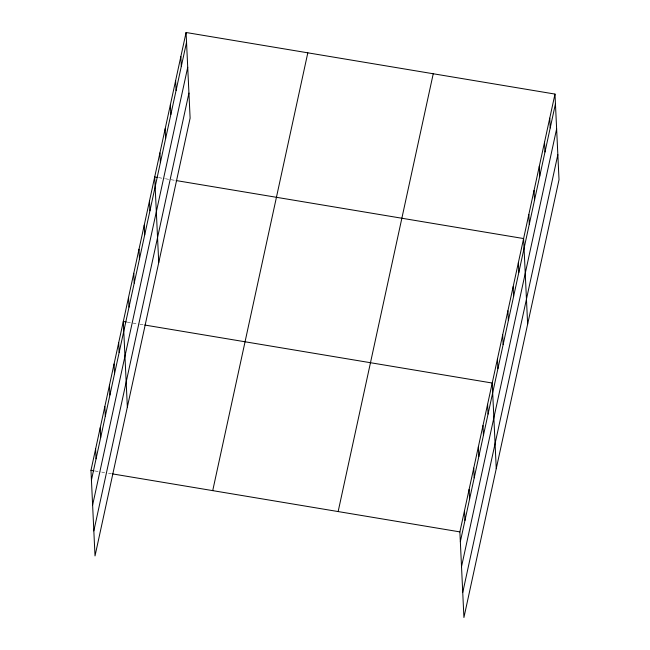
<?xml version="1.0" encoding="UTF-8"?>
<svg xmlns="http://www.w3.org/2000/svg" width="650" height="650" viewBox="0 0 650 650"><rect width="100%" height="100%" fill="white"/><g stroke="black" fill="none" stroke-linecap="round" stroke-linejoin="round"><path stroke-width="0.49" stroke-dasharray="3.25 2.44" d="M158.592 177.629L164.434 178.604M165.409 178.766L175.151 180.391M127.205 322.108L138.897 324.058M139.872 324.22L143.764 324.87M94.876 470.957L100.718 471.933M101.692 472.095L104.617 472.582M108.509 473.233L111.434 473.72"/><path stroke-width="0.97" d="M186.079 32.5L190.117 118.113L95.014 555.921L90.976 470.308L186.079 32.5L554.986 94.079L559.024 179.692L463.921 617.5L459.883 531.887L554.986 94.079M91.439 480.074L186.542 42.258M92.617 505.099L187.72 67.291M93.836 530.887L188.939 93.08M212.721 490.628L307.816 52.821M338.146 511.566L433.241 73.759M460.346 541.653L555.441 103.837M461.524 566.678L556.628 128.871M462.743 592.467L557.838 154.659M157.617 177.466L154.692 176.979L158.73 262.592M176.126 180.554L523.599 238.558L527.637 324.171M126.238 321.945L123.313 321.457L127.351 407.062M144.739 325.033L492.221 383.037L496.259 468.642M90.976 470.308L93.901 470.795M112.401 473.882L459.883 531.887M549.754 118.162L550.217 127.92M544.521 142.236L544.984 152.002M539.289 166.319L539.752 176.077M534.064 190.393L534.519 200.159M528.832 214.476L529.295 224.242M518.367 262.632L518.83 272.399M513.142 286.715L513.597 296.481M507.91 310.798L508.373 320.556M502.677 334.872L503.141 344.638M497.445 358.954L497.908 368.713M487.598 404.3L488.061 414.058M482.983 425.563L483.438 435.321M478.359 446.826L478.823 456.593M473.744 468.089L474.199 477.856M469.121 489.361L469.584 499.119M464.506 510.624L464.961 520.382M180.846 56.583L181.309 66.341M175.614 80.657L176.077 90.423M170.389 104.739L170.844 114.497M165.157 128.822L165.62 138.58M159.924 152.896L160.388 162.662M149.468 201.053L149.923 210.819M144.235 225.136L144.698 234.902M139.002 249.218L139.466 258.976M133.77 273.293L134.233 283.059M128.546 297.375L129.001 307.133M118.69 342.721L119.153 352.479M114.075 363.984L114.538 373.75M109.452 385.247L109.915 395.013M104.837 406.518L105.3 416.276M100.214 427.781L100.677 437.539M95.599 449.044L96.062 458.802"/></g></svg>
